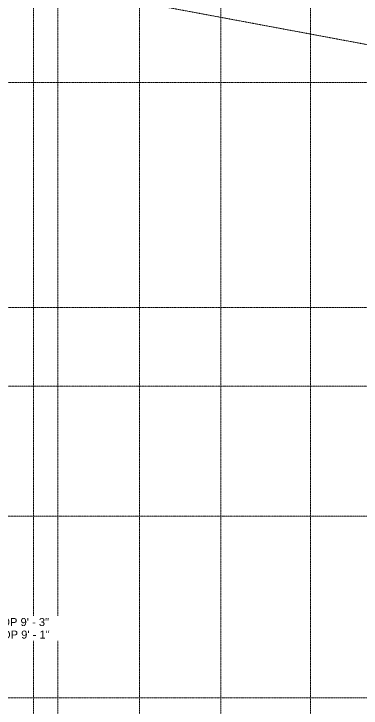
# Model space of a CAD drawing. Header units: inches. Extents: x -3679 to 241, y -496 to 1784.
# Drawn here: x -2888 to -2633, y 822 to 1334 of the extents above; entities that cross this region are included whole.
import ezdxf

# ---------------------------------------------------------------- set-up
doc = ezdxf.new("R2010")
doc.units = ezdxf.units.IN
doc.header["$MEASUREMENT"] = 0
doc.linetypes.add('Grid Line', pattern=[0.875, 0.5, -0.125, 0.125, -0.125])
doc.layers.add('G-ANNO-DIMS', color=111, linetype='Continuous', lineweight=9)
doc.layers.add('S-GRID', color=1, linetype='Continuous', lineweight=9)
doc.styles.add('Arial_1', font='arial.ttf', dxfattribs={"height": 5.901198})

msp = doc.modelspace()

# ---------------------------------------------------------------- linework, layer by layer
at = {"layer": 'S-GRID', "linetype": 'Grid Line'}
for p, q in [((-2874, 1771.74), (-2874, -484.26)), ((-2856, 1771.74), (-2856, -484.26)), ((-2796, 1771.74), (-2796, -484.26)), ((-2736, 1771.74), (-2736, -484.26)), ((-2670, 1771.74), (-2670, -484.26)), ((-3580, 1488.28), (228, 778.5)), ((-3666.39, 1283), (228, 1283)), ((-3666.39, 1117), (228, 1117)), ((-3666.39, 1059), (228, 1059)), ((228, 963), (-3666.39, 963)), ((228, 829), (-3666.39, 829))]:
    msp.add_line(p, q, dxfattribs=at)

# ---------------------------------------------------------------- next in the draw order: texts
at = {"layer": 'G-ANNO-DIMS', "insert": (-2902.81, 887.95), "char_height": 5.9012, "width": 48.456, "attachment_point": 1, "line_spacing_factor": 0.938532, "style": 'Arial_1', "bg_fill": 3, "box_fill_scale": 1.25, "bg_fill_color": 0, "bg_fill_transparency": 0}
msp.add_mtext('TOP 9\' - 3"\\PBOP 9\' - 1"', dxfattribs=at)

doc.saveas('drawing.dxf')
